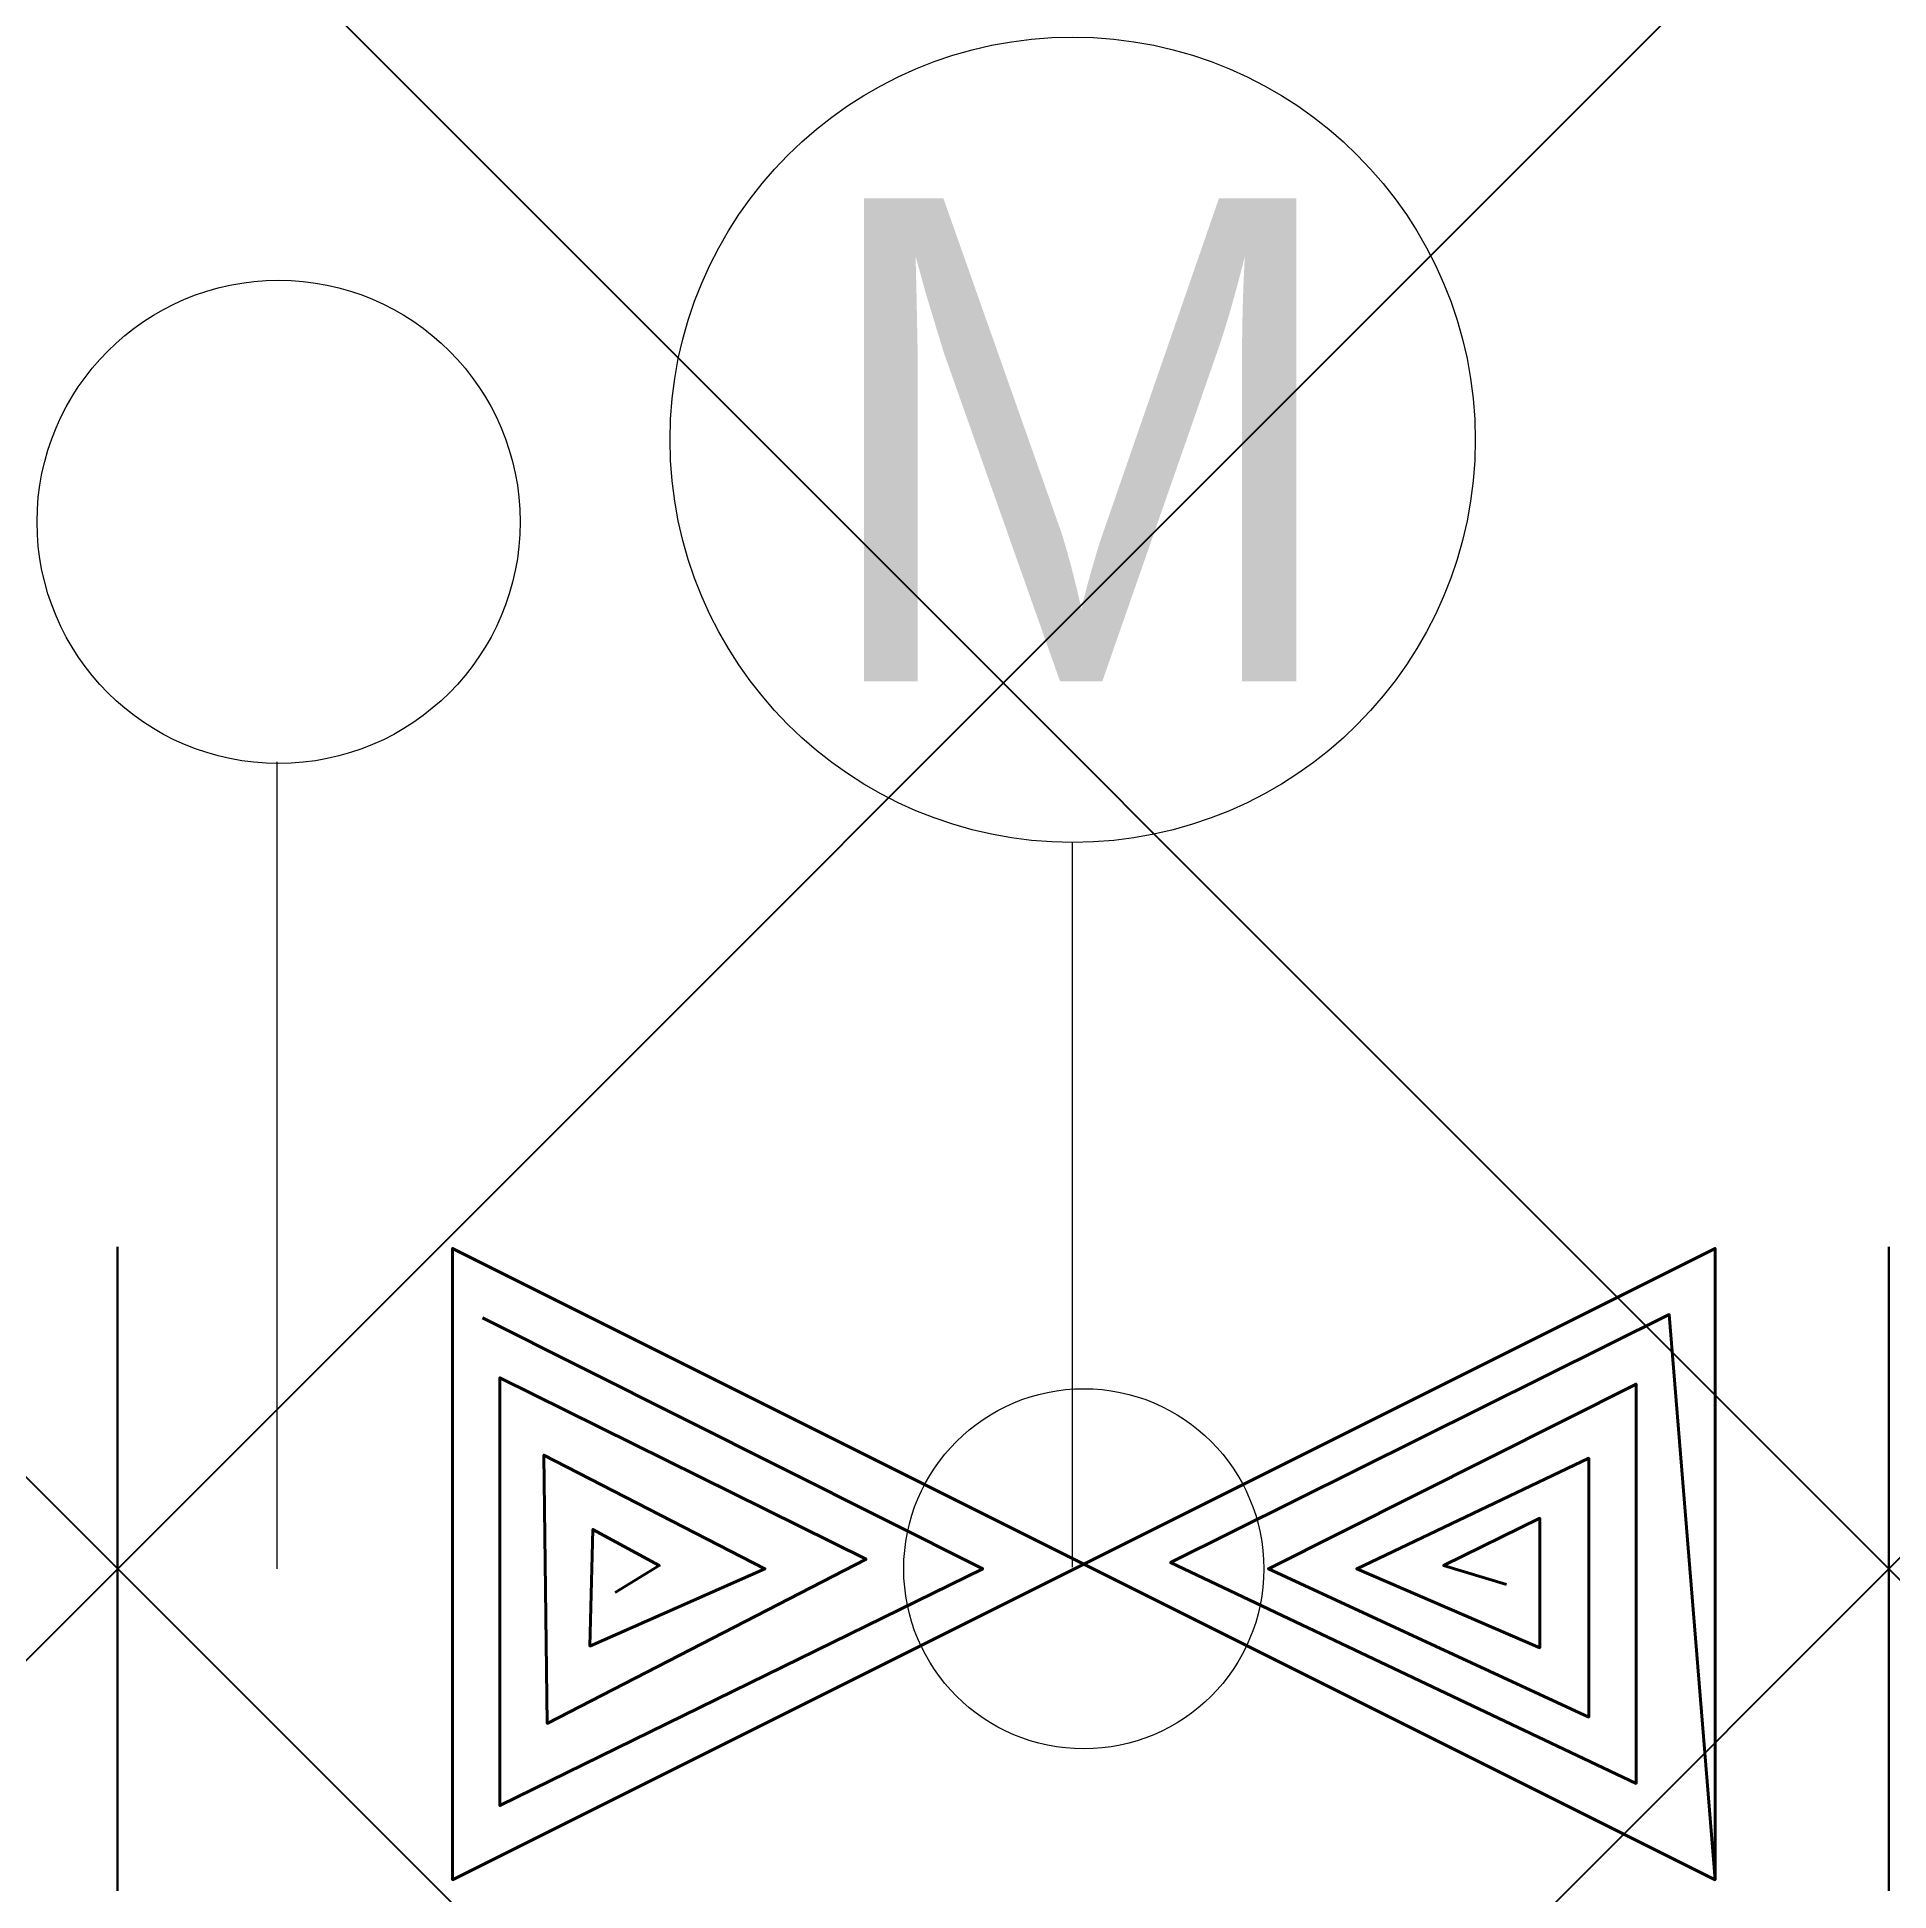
# Model space of a CAD drawing. Header units: inches. Extents: x -0.0115 to 0, y 0 to 0.0115.
import ezdxf

# ---------------------------------------------------------------- set-up
doc = ezdxf.new("R2010")
doc.units = ezdxf.units.IN
doc.header["$MEASUREMENT"] = 0
doc.header["$PDMODE"] = 35
doc.header["$PDSIZE"] = 5
doc.layers.add('Level 7', color=9, linetype='Continuous', lineweight=0, true_color=0xc8c8c8)
doc.styles.add('Styledgn000', font='dgn000.shx')

# ---------------------------------------------------------------- blocks, each defined once
blk = doc.blocks.new('0010588')
at = {"layer": 'Level 7', "color": 2, "linetype": 'Continuous', "lineweight": 13}
blk.add_line((0, 0), (0.0045, 0), dxfattribs=at)
blk.add_circle((0.007, 0), 0.0025, dxfattribs=at)
at = {"layer": 'Level 7', "color": 9, "linetype": 'Continuous', "lineweight": 13, "true_color": 0xc8c8c8, "insert": (0.007, -0.000047), "char_height": 0.003, "attachment_point": 5, "rotation": 270, "line_spacing_factor": 0.8, "style": 'Styledgn000'}
blk.add_mtext('M', dxfattribs=at)
blk = doc.blocks.new('00100314')
at = {"layer": 'Level 7', "color": 2, "linetype": 'Continuous', "lineweight": 40, "flags": 128}
for points in [[(-0.001931, -0.00392), (0.001989, -0.00392), (-0.001931, 0.00392), (0.001989, 0.00392), (-0.001931, -0.00392), (0.001578, -0.003636), (0.000039, -0.000539), (-0.001333, -0.00343), (0.001147, -0.00343), (0, -0.001147), (-0.000921, -0.003136), (0.000686, -0.003136), (0, -0.001695), (-0.00049, -0.002832), (0.000314, -0.002832), (0.00002, -0.002234), (-0.000098, -0.002626)], [(0.001558, 0.003734), (0, 0.000627), (-0.00147, 0.003626), (0.001186, 0.003626), (0.000059, 0.001352), (-0.00096, 0.003332), (0.000706, 0.003352), (0, 0.00198), (-0.00048, 0.003067), (0.000245, 0.003048), (0.00002, 0.002636), (-0.000147, 0.002911)]]:
    blk.add_lwpolyline(points, dxfattribs=at)
blk = doc.blocks.new('01018G5')
at = {"layer": 'Level 7', "color": 2, "linetype": 'Continuous', "lineweight": 30}
for p, q in [((0.002, 0.006), (-0.002, 0.006)), ((0.002, -0.005), (-0.002, -0.005))]:
    blk.add_line(p, q, dxfattribs=at)
at = {"layer": 'Level 7', "color": 2, "linetype": 'Continuous', "lineweight": 13}
blk.add_line((0, 0.00501), (0.00501, 0.00501), dxfattribs=at)
for centre, radius in [((0.0065, 0.005), 0.0015), ((0, 0), 0.001118)]:
    blk.add_circle(centre, radius, dxfattribs=at)
at = {"color": 9, "linetype": 'Continuous', "lineweight": 0, "true_color": 0xc8c8c8}
blk.add_blockref('00100314', (0, 0), dxfattribs=at)

msp = doc.modelspace()

# ---------------------------------------------------------------- linework, layer by layer
for p in [(-0.011, 0.002), (0, 0.002)]:
    msp.add_point(p)

# ---------------------------------------------------------------- block references
at = {"color": 9, "linetype": 'Continuous', "lineweight": 0, "true_color": 0xc8c8c8, "rotation": 90}
for name, p in [('0010588', (-0.005069, 0.00201)), ('01018G5', (-0.005, 0.002))]:
    msp.add_blockref(name, p, dxfattribs=at)

doc.saveas('drawing.dxf')
